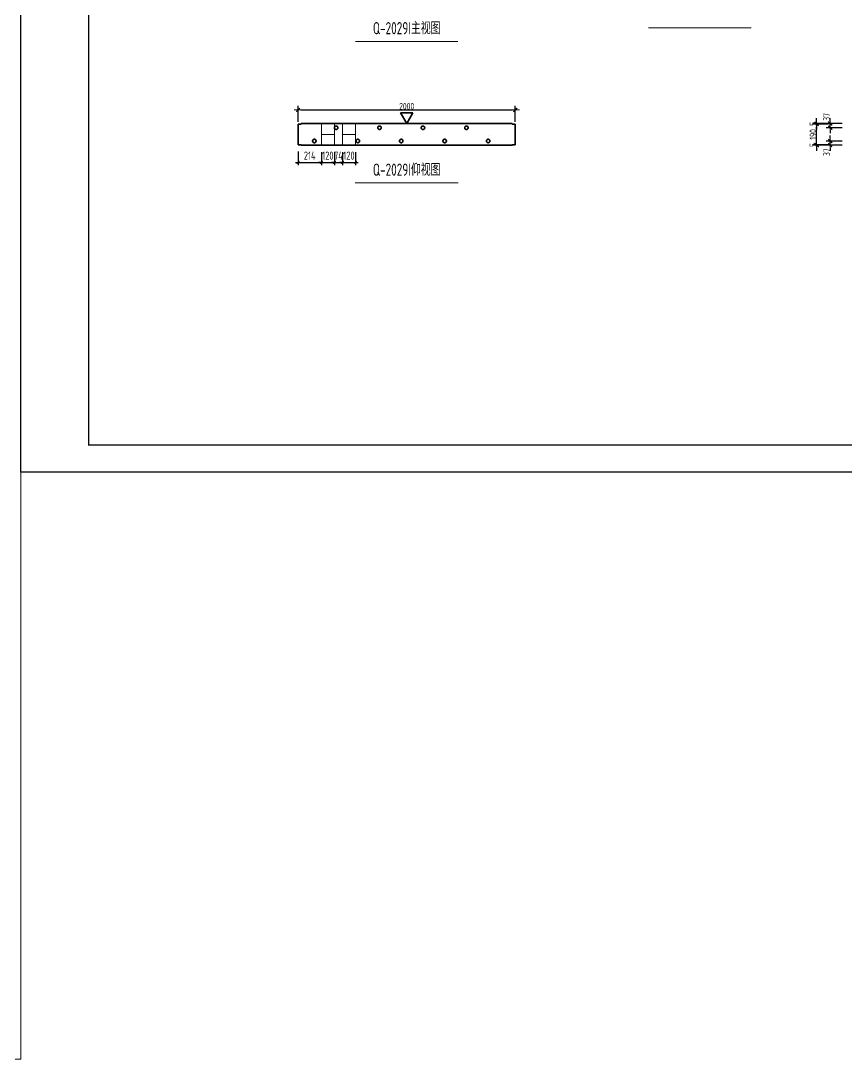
# Model space of a CAD drawing. Extents: x -85320 to 1679916, y -1321939 to 627.
# Drawn here: x 1617540 to 1647944, y -889482 to -851246 of the extents above; entities that cross this region are included whole.
import ezdxf
from ezdxf.enums import TextEntityAlignment as Align

# ---------------------------------------------------------------- set-up
doc = ezdxf.new("R2010")
doc.units = 0
doc.header["$LTSCALE"] = 1000
doc.linetypes.add('点划线', pattern=[1850, 1200, -300, 50, -300])
for name, color, linetype in [('BORDER', 7, 'Continuous'), ('手孔标注', 3, 'Continuous'), ('打印线框', 7, 'Continuous'), ('拉模', 7, 'Continuous')]:
    doc.layers.add(name, color=color, linetype=linetype)
for name, color, linetype, lineweight in [('手孔', 6, 'Continuous', 0), ('预制墙图名', 7, 'Continuous', 18), ('预制墙墙身水平筋', 130, 'Continuous', 18), ('预制墙详图孔洞', 9, '点划线', 18), ('预制墙详图标注', 3, 'Continuous', 18), ('预制墙详图轮廓', 3, 'Continuous', 35)]:
    doc.layers.add(name, color=color, linetype=linetype, lineweight=lineweight)
doc.styles.add('TSSD_Dimension', font='tssdeng.shx', dxfattribs={"width": 0.7, "bigfont": 'hztxt.shx'})
doc.styles.add('样式 1', font='yjkeng.shx', dxfattribs={"width": 0.7, "bigfont": 'yjkchn.shx'})
doc.styles.add('样式 2', font='yjkeng.shx', dxfattribs={"width": 0.7, "bigfont": 'yjkchn.shx'})
doc.dimstyles.new('标注', dxfattribs={"dimtxt": 300, "dimasz": 100, "dimexe": 100, "dimexo": 250, "dimgap": 100, "dimtad": 1, "dimdec": 0, "dimlfac": 0.25, "dimzin": 0, "dimdsep": 46, "dimtxsty": 'TSSD_Dimension', "dimblk": 'ARCHTICK', "dimcen": 0, "dimdle": 100, "dimclrt": 7, "dimadec": 0, "dimazin": 0, "dimtfac": 1, "dimtdec": 0, "dimtix": 1, "dimtmove": 2, "dimatfit": 3, "dimfxl": 1, "dimtolj": 1, "dimtzin": 0, "dimarcsym": 0})
doc.dimstyles.new('盈建科结构', dxfattribs={"dimscale": 100, "dimtxt": 2.5, "dimasz": 1, "dimexe": 1.5, "dimexo": 0.625, "dimgap": 0.1, "dimtad": 1, "dimdec": 0, "dimrnd": 1, "dimzin": 0, "dimdsep": 46, "dimtxsty": '样式 1', "dimblk": '_yjkbk', "dimblk1": 'ARCHTICK', "dimblk2": 'ARCHTICK', "dimcen": 0.09, "dimadec": 0, "dimazin": 0, "dimtfac": 1, "dimtdec": 4, "dimtix": 1, "dimtmove": 2, "dimatfit": 3, "dimfxl": 1, "dimtolj": 1, "dimtzin": 0, "dimarcsym": 0})

# ---------------------------------------------------------------- blocks, each defined once
blk = doc.blocks.new('_yjkbk')
blk.add_line((-1, 0), (1.5, 0))
blk.add_lwpolyline([(-0.7, -0.7, 0.5, 0.5, 0), (0.7, 0.7, 0.5, 0.5, 0)], format="xyseb")
blk = doc.blocks.new('*D1759')
at = {"layer": 'Defpoints', "color": 0, "transparency": 16777216}
for p in [(1635754, -854529), (1627754, -855029), (1635754, -855029)]:
    blk.add_point(p, dxfattribs=at)
at = {"layer": '预制墙详图标注', "color": 0, "lineweight": -2, "transparency": 16777216}
for p, q in [((1627754, -854966), (1627754, -854379)), ((1627854, -854529), (1635654, -854529)), ((1635754, -854966), (1635754, -854379))]:
    blk.add_line(p, q, dxfattribs=at)
at = {"layer": '预制墙详图标注', "color": 0, "lineweight": -2, "transparency": 16777216, "xscale": 100, "yscale": 100, "zscale": 100, "rotation": 180}
blk.add_blockref('_yjkbk', (1627754, -854529), dxfattribs=at)
at = {"layer": '预制墙详图标注', "color": 0, "lineweight": -2, "transparency": 16777216, "xscale": 100, "yscale": 100, "zscale": 100}
blk.add_blockref('_yjkbk', (1635754, -854529), dxfattribs=at)
at = {"layer": '预制墙详图标注', "color": 0, "transparency": 16777216, "insert": (1631754, -854519), "char_height": 250, "attachment_point": 8, "style": '样式 1'}
blk.add_mtext('\\A1;2000', dxfattribs=at)
blk = doc.blocks.new('_ArchTick')
at = {"color": 0, "linetype": 'ByBlock', "const_width": 0.4}
blk.add_lwpolyline([(-0.5, -0.5), (0.5, 0.5)], dxfattribs=at)
blk = doc.blocks.new('*D1998')
at = {"layer": 'Defpoints', "color": 0, "transparency": 16777216}
for p in [(1627754, -855809), (1628611, -855829), (1628611, -856460)]:
    blk.add_point(p, dxfattribs=at)
at = {"layer": '手孔标注', "color": 0, "lineweight": -2, "transparency": 16777216}
for p, q in [((1627754, -856059), (1627754, -856560)), ((1628611, -856079), (1628611, -856560)), ((1627654, -856460), (1628711, -856460))]:
    blk.add_line(p, q, dxfattribs=at)
at = {"layer": '手孔标注', "color": 0, "lineweight": -2, "transparency": 16777216, "xscale": 100, "yscale": 100, "zscale": 100, "rotation": 180}
blk.add_blockref('_ArchTick', (1627754, -856460), dxfattribs=at)
at = {"layer": '手孔标注', "color": 0, "lineweight": -2, "transparency": 16777216, "xscale": 100, "yscale": 100, "zscale": 100}
blk.add_blockref('_ArchTick', (1628611, -856460), dxfattribs=at)
at = {"layer": '手孔标注', "color": 7, "lineweight": 0, "transparency": 16777216, "insert": (1628182, -856210), "char_height": 300, "attachment_point": 5, "style": 'TSSD_Dimension'}
blk.add_mtext('\\A1;214', dxfattribs=at)
blk = doc.blocks.new('*D1999')
at = {"layer": 'Defpoints', "color": 0, "transparency": 16777216}
for p in [(1628611, -855829), (1629091, -855829), (1629091, -856460)]:
    blk.add_point(p, dxfattribs=at)
at = {"layer": '手孔标注', "color": 0, "lineweight": -2, "transparency": 16777216}
for p, q in [((1628611, -856079), (1628611, -856560)), ((1629091, -856079), (1629091, -856560)), ((1628611, -856460), (1628511, -856460)), ((1628611, -856460), (1629091, -856460)), ((1629091, -856460), (1629191, -856460))]:
    blk.add_line(p, q, dxfattribs=at)
at = {"layer": '手孔标注', "color": 0, "lineweight": -2, "transparency": 16777216, "xscale": 100, "yscale": 100, "zscale": 100}
blk.add_blockref('_ArchTick', (1628611, -856460), dxfattribs=at)
at = {"layer": '手孔标注', "color": 0, "lineweight": -2, "transparency": 16777216, "xscale": 100, "yscale": 100, "zscale": 100, "rotation": 180}
blk.add_blockref('_ArchTick', (1629091, -856460), dxfattribs=at)
at = {"layer": '手孔标注', "color": 7, "lineweight": 0, "transparency": 16777216, "insert": (1628851, -856210), "char_height": 300, "attachment_point": 5, "style": 'TSSD_Dimension'}
blk.add_mtext('\\A1;120', dxfattribs=at)
blk = doc.blocks.new('*D2000')
at = {"layer": 'Defpoints', "color": 0, "transparency": 16777216}
for p in [(1629091, -855829), (1629387, -855829), (1629387, -856460)]:
    blk.add_point(p, dxfattribs=at)
at = {"layer": '手孔标注', "color": 0, "lineweight": -2, "transparency": 16777216}
for p, q in [((1629091, -856079), (1629091, -856560)), ((1629387, -856079), (1629387, -856560)), ((1629091, -856460), (1628991, -856460)), ((1629091, -856460), (1629387, -856460)), ((1629387, -856460), (1629487, -856460))]:
    blk.add_line(p, q, dxfattribs=at)
at = {"layer": '手孔标注', "color": 0, "lineweight": -2, "transparency": 16777216, "xscale": 100, "yscale": 100, "zscale": 100}
blk.add_blockref('_ArchTick', (1629091, -856460), dxfattribs=at)
at = {"layer": '手孔标注', "color": 0, "lineweight": -2, "transparency": 16777216, "xscale": 100, "yscale": 100, "zscale": 100, "rotation": 180}
blk.add_blockref('_ArchTick', (1629387, -856460), dxfattribs=at)
at = {"layer": '手孔标注', "color": 7, "lineweight": 0, "transparency": 16777216, "insert": (1629239, -856210), "char_height": 300, "attachment_point": 5, "style": 'TSSD_Dimension'}
blk.add_mtext('\\A1;74', dxfattribs=at)
blk = doc.blocks.new('*D2001')
at = {"layer": 'Defpoints', "color": 0, "transparency": 16777216}
for p in [(1629387, -855829), (1629867, -855829), (1629867, -856460)]:
    blk.add_point(p, dxfattribs=at)
at = {"layer": '手孔标注', "color": 0, "lineweight": -2, "transparency": 16777216}
for p, q in [((1629387, -856079), (1629387, -856560)), ((1629867, -856079), (1629867, -856560)), ((1629387, -856460), (1629287, -856460)), ((1629387, -856460), (1629867, -856460)), ((1629867, -856460), (1629967, -856460))]:
    blk.add_line(p, q, dxfattribs=at)
at = {"layer": '手孔标注', "color": 0, "lineweight": -2, "transparency": 16777216, "xscale": 100, "yscale": 100, "zscale": 100}
blk.add_blockref('_ArchTick', (1629387, -856460), dxfattribs=at)
at = {"layer": '手孔标注', "color": 0, "lineweight": -2, "transparency": 16777216, "xscale": 100, "yscale": 100, "zscale": 100, "rotation": 180}
blk.add_blockref('_ArchTick', (1629867, -856460), dxfattribs=at)
at = {"layer": '手孔标注', "color": 7, "lineweight": 0, "transparency": 16777216, "insert": (1629627, -856210), "char_height": 300, "attachment_point": 5, "style": 'TSSD_Dimension'}
blk.add_mtext('\\A1;120', dxfattribs=at)
blk = doc.blocks.new('图框1')
at = {"layer": 'BORDER', "const_width": 50}
blk.add_lwpolyline([(1377779, -823089), (1377779, -783089), (1433679, -783089), (1433679, -823089)], close=True, dxfattribs=at)
blk = doc.blocks.new('*D3146')
at = {"layer": 'Defpoints', "color": 0, "transparency": 16777216}
for p in [(1647354, -855673), (1647854, -855673), (1647854, -855829)]:
    blk.add_point(p, dxfattribs=at)
at = {"layer": '预制墙详图标注', "color": 0, "lineweight": -2, "transparency": 16777216}
for p, q in [((1647791, -855673), (1647204, -855673)), ((1647354, -855573), (1647354, -855473)), ((1647354, -855829), (1647354, -855673)), ((1647791, -855829), (1647204, -855829)), ((1647354, -855929), (1647354, -856029))]:
    blk.add_line(p, q, dxfattribs=at)
at = {"layer": '预制墙详图标注', "color": 0, "lineweight": -2, "transparency": 16777216, "xscale": 100, "yscale": 100, "zscale": 100}
for p, rotation in [((1647354, -855673), 270), ((1647354, -855829), 90)]:
    blk.add_blockref('_yjkbk', p, dxfattribs=dict(at, rotation=rotation))
at = {"layer": '预制墙详图标注', "color": 0, "transparency": 16777216, "insert": (1647344, -856085), "char_height": 250, "attachment_point": 8, "rotation": 90, "style": '样式 1'}
blk.add_mtext('\\A1;37', dxfattribs=at)
blk = doc.blocks.new('*D3147')
at = {"layer": 'Defpoints', "color": 0, "transparency": 16777216}
for p in [(1647354, -855029), (1647854, -855029), (1647854, -855185)]:
    blk.add_point(p, dxfattribs=at)
at = {"layer": '预制墙详图标注', "color": 0, "lineweight": -2, "transparency": 16777216}
for p, q in [((1647354, -854929), (1647354, -854829)), ((1647791, -855029), (1647204, -855029)), ((1647791, -855185), (1647204, -855185)), ((1647354, -855185), (1647354, -855029)), ((1647354, -855285), (1647354, -855385))]:
    blk.add_line(p, q, dxfattribs=at)
at = {"layer": '预制墙详图标注', "color": 0, "lineweight": -2, "transparency": 16777216, "xscale": 100, "yscale": 100, "zscale": 100}
for p, rotation in [((1647354, -855029), 270), ((1647354, -855185), 90)]:
    blk.add_blockref('_yjkbk', p, dxfattribs=dict(at, rotation=rotation))
at = {"layer": '预制墙详图标注', "color": 0, "transparency": 16777216, "insert": (1647344, -854787), "char_height": 250, "attachment_point": 8, "rotation": 90, "style": '样式 1'}
blk.add_mtext('\\A1;37', dxfattribs=at)
blk = doc.blocks.new('*D3148')
at = {"layer": 'Defpoints', "color": 0, "transparency": 16777216}
for p in [(1646854, -855049), (1647354, -855049), (1647354, -855809)]:
    blk.add_point(p, dxfattribs=at)
at = {"layer": '预制墙详图标注', "color": 0, "lineweight": -2, "transparency": 16777216}
for p, q in [((1647291, -855049), (1646704, -855049)), ((1646854, -855709), (1646854, -855149)), ((1647291, -855809), (1646704, -855809))]:
    blk.add_line(p, q, dxfattribs=at)
at = {"layer": '预制墙详图标注', "color": 0, "lineweight": -2, "transparency": 16777216, "xscale": 100, "yscale": 100, "zscale": 100}
for p, rotation in [((1646854, -855049), 90), ((1646854, -855809), 270)]:
    blk.add_blockref('_yjkbk', p, dxfattribs=dict(at, rotation=rotation))
at = {"layer": '预制墙详图标注', "color": 0, "transparency": 16777216, "insert": (1646844, -855429), "char_height": 250, "attachment_point": 8, "rotation": 90, "style": '样式 1'}
blk.add_mtext('\\A1;190', dxfattribs=at)
blk = doc.blocks.new('*D3149')
at = {"layer": 'Defpoints', "color": 0, "transparency": 16777216}
for p in [(1646854, -855029), (1647354, -855029), (1647354, -855049)]:
    blk.add_point(p, dxfattribs=at)
at = {"layer": '预制墙详图标注', "color": 0, "lineweight": -2, "transparency": 16777216}
for p, q in [((1646854, -854929), (1646854, -854829)), ((1647291, -855029), (1646704, -855029)), ((1647291, -855049), (1646704, -855049)), ((1646854, -855049), (1646854, -855029)), ((1646854, -855149), (1646854, -855249))]:
    blk.add_line(p, q, dxfattribs=at)
at = {"layer": '预制墙详图标注', "color": 0, "lineweight": -2, "transparency": 16777216, "xscale": 100, "yscale": 100, "zscale": 100}
for p, rotation in [((1646854, -855049), 90), ((1646854, -855029), 270)]:
    blk.add_blockref('_yjkbk', p, dxfattribs=dict(at, rotation=rotation))
at = {"layer": '预制墙详图标注', "color": 0, "transparency": 16777216, "insert": (1646844, -855039), "char_height": 250, "attachment_point": 8, "rotation": 90, "style": '样式 1'}
blk.add_mtext('\\A1;5', dxfattribs=at)
blk = doc.blocks.new('*D3150')
at = {"layer": 'Defpoints', "color": 0, "transparency": 16777216}
for p in [(1646854, -855809), (1647354, -855809), (1647354, -855829)]:
    blk.add_point(p, dxfattribs=at)
at = {"layer": '预制墙详图标注', "color": 0, "lineweight": -2, "transparency": 16777216}
for p, q in [((1646854, -855709), (1646854, -855609)), ((1647291, -855809), (1646704, -855809)), ((1647291, -855829), (1646704, -855829)), ((1646854, -855829), (1646854, -855809)), ((1646854, -855929), (1646854, -856029))]:
    blk.add_line(p, q, dxfattribs=at)
at = {"layer": '预制墙详图标注', "color": 0, "lineweight": -2, "transparency": 16777216, "xscale": 100, "yscale": 100, "zscale": 100}
for p, rotation in [((1646854, -855829), 90), ((1646854, -855809), 270)]:
    blk.add_blockref('_yjkbk', p, dxfattribs=dict(at, rotation=rotation))
at = {"layer": '预制墙详图标注', "color": 0, "transparency": 16777216, "insert": (1646844, -855819), "char_height": 250, "attachment_point": 8, "rotation": 90, "style": '样式 1'}
blk.add_mtext('\\A1;5', dxfattribs=at)

msp = doc.modelspace()

# ---------------------------------------------------------------- linework, layer by layer
at = {"layer": '手孔', "color": 6}
for points in [[(1628611.29, -855028.635), (1629091.29, -855028.635), (1629091.29, -855428.635), (1628611.29, -855428.635)], [(1629386.592, -855028.635), (1629866.592, -855028.635), (1629866.592, -855428.635), (1629386.592, -855428.635)], [(1628611.29, -855828.635), (1629091.29, -855828.635), (1629091.29, -855428.635), (1628611.29, -855428.635)], [(1629386.592, -855828.635), (1629866.592, -855828.635), (1629866.592, -855428.635), (1629386.592, -855428.635)]]:
    msp.add_lwpolyline(points, close=True, dxfattribs=at)
at = {"layer": '打印线框', "color": 1}
msp.add_lwpolyline([(1617539.787, -867870.959), (1617539.787, -825870.959), (1676939.787, -825870.959), (1676939.787, -867870.959)], close=True, dxfattribs=at)
at = {"layer": '预制墙图名', "lineweight": 18}
for p, q in [((1640665.609, -851507.313), (1644441.765, -851507.313)), ((1629866.79, -852007.313), (1633640.584, -852007.313)), ((1629860.884, -857217.313), (1633646.49, -857217.313))]:
    msp.add_line(p, q, dxfattribs=at)
at = {"layer": '预制墙墙身水平筋', "color": 4}
msp.add_lwpolyline([(1380116.859, -811851.87), (1617539.787, -811851.87), (1617539.787, -889482.118), (1380116.859, -889482.118)], close=True, dxfattribs=at)
at = {"layer": '预制墙详图孔洞', "lineweight": 35, "const_width": 0.18}
for points in [[(1628300.248, -855630.585), (1628477.687, -855405.089), (1628477.687, -855028.635), (1628613.687, -855028.635), (1628613.687, -855452.182), (1628407.126, -855714.686)], [(1629085.687, -855184.635), (1629085.687, -855028.635), (1629221.687, -855028.635), (1629221.687, -855184.635)], [(1629900.248, -855630.585), (1630077.687, -855405.089), (1630077.687, -855028.635), (1630213.687, -855028.635), (1630213.687, -855452.182), (1630007.126, -855714.686)], [(1630685.687, -855184.635), (1630685.687, -855028.635), (1630821.687, -855028.635), (1630821.687, -855184.635)], [(1631500.248, -855630.585), (1631677.687, -855405.089), (1631677.687, -855028.635), (1631813.687, -855028.635), (1631813.687, -855452.182), (1631607.126, -855714.686)], [(1632285.687, -855184.635), (1632285.687, -855028.635), (1632421.687, -855028.635), (1632421.687, -855184.635)], [(1633100.248, -855630.585), (1633277.687, -855405.089), (1633277.687, -855028.635), (1633413.687, -855028.635), (1633413.687, -855452.182), (1633207.126, -855714.686)], [(1633885.687, -855184.635), (1633885.687, -855028.635), (1634021.687, -855028.635), (1634021.687, -855184.635)], [(1634700.248, -855630.585), (1634877.687, -855405.089), (1634877.687, -855028.635), (1635013.687, -855028.635), (1635013.687, -855452.182), (1634807.126, -855714.686)]]:
    msp.add_lwpolyline(points, close=True, dxfattribs=at)
at = {"layer": '预制墙详图孔洞', "lineweight": 35}
for centre in [(1629153.687, -855184.635), (1630753.687, -855184.635), (1632353.687, -855184.635), (1633953.687, -855184.635), (1628353.687, -855672.635), (1629953.687, -855672.635), (1631553.687, -855672.635), (1633153.687, -855672.635), (1634753.687, -855672.635)]:
    msp.add_circle(centre, 64, dxfattribs=at)
at = {"layer": '预制墙详图标注', "lineweight": 35}
for p, q in [((1631753.687, -855028.635), (1631528.687, -854638.924)), ((1631978.687, -854638.924), (1631528.687, -854638.924)), ((1631753.687, -855028.635), (1631978.687, -854638.924))]:
    msp.add_line(p, q, dxfattribs=at)
at = {"layer": '预制墙详图轮廓', "lineweight": 35}
for p, q in [((1627753.687, -855808.635), (1627753.687, -855048.635)), ((1627753.687, -855048.635), (1627873.687, -855048.635)), ((1627873.687, -855028.635), (1635633.687, -855028.635)), ((1627873.687, -855048.635), (1627873.687, -855028.635)), ((1635633.687, -855028.635), (1635633.687, -855048.635)), ((1635633.687, -855048.635), (1635753.687, -855048.635)), ((1635753.687, -855048.635), (1635753.687, -855808.635)), ((1627873.687, -855808.635), (1627753.687, -855808.635)), ((1627873.687, -855828.635), (1627873.687, -855808.635)), ((1627873.687, -855828.635), (1635633.687, -855828.635)), ((1635753.687, -855808.635), (1635633.687, -855808.635)), ((1635633.687, -855808.635), (1635633.687, -855828.635))]:
    msp.add_line(p, q, dxfattribs=at)

# ---------------------------------------------------------------- block references
at = {"layer": '拉模', "color": 3}
msp.add_blockref('图框1', (242260.838, -43782.264), dxfattribs=at)

# ---------------------------------------------------------------- texts
at = {"layer": '预制墙图名', "linetype": 'Continuous', "style": '样式 2', "width": 0.7}
for s, p in [('Q-2029I主视图', (1631753.687, -851878.635)), ('Q-2029I仰视图', (1631753.687, -857088.635))]:
    msp.add_text(s, height=450, dxfattribs=at).set_placement(p, align=Align.BOTTOM_CENTER)

# ---------------------------------------------------------------- dimensions: what is measured, and where the dimension line sits
at = {"layer": '手孔标注', "color": 3, "lineweight": 0}
for base, p1, p2, picture, middle in [((1628611.29, -856460.404), (1627753.687, -855808.635), (1628611.29, -855828.635), '*D1998', (1628182.489, -856210.404)), ((1629091.29, -856460.404), (1628611.29, -855828.635), (1629091.29, -855828.635), '*D1999', (1628851.29, -856210.404)), ((1629386.592, -856460.404), (1629091.29, -855828.635), (1629386.592, -855828.635), '*D2000', (1629238.941, -856210.404)), ((1629866.592, -856460.404), (1629386.592, -855828.635), (1629866.592, -855828.635), '*D2001', (1629626.592, -856210.404))]:
    dim = msp.add_linear_dim(base=base, p1=p1, p2=p2, dimstyle='标注', dxfattribs=at)
    dim.commit()
    dim.dimension.update_dxf_attribs({"geometry": picture, "text_midpoint": middle})
at = {"layer": '预制墙详图标注'}
for p1, p2, picture, middle in [((1627753.687, -855028.635), (1635753.687, -855028.635), '*D1759', (1631753.687, -854393.635)), ((1647353.687, -855048.635), (1647353.687, -855028.635), '*D3149', (1646718.687, -855038.635)), ((1647353.687, -855808.635), (1647353.687, -855048.635), '*D3148', (1646718.687, -855428.635)), ((1647353.687, -855828.635), (1647353.687, -855808.635), '*D3150', (1646718.687, -855818.635))]:
    dim = msp.add_aligned_dim(p1=p1, p2=p2, distance=500, dimstyle='盈建科结构', override={"dimscale": 100, "dimtxt": 2.5, "dimasz": 1, "dimexe": 1.5, "dimexo": 0.625, "dimgap": 0.1, "dimtad": 1, "dimlfac": 0.25, "dimrnd": 5, "dimdle": 0, "dimtix": 1, "dimfxlon": 0}, dxfattribs=at)
    dim.commit()
    dim.dimension.update_dxf_attribs({"geometry": picture, "text_midpoint": middle})
for base, p1, p2, picture, middle in [((1647353.687, -855028.635), (1647853.687, -855184.635), (1647853.687, -855028.635), '*D3147', (1647218.687, -854787.055)), ((1647353.687, -855672.635), (1647853.687, -855828.635), (1647853.687, -855672.635), '*D3146', (1647218.687, -856085.188))]:
    dim = msp.add_linear_dim(base=base, p1=p1, p2=p2, angle=90, text='37', dimstyle='盈建科结构', override={"dimlfac": 0.25, "dimrnd": 5}, dxfattribs=at)
    dim.commit()
    dim.dimension.update_dxf_attribs({"geometry": picture, "text_midpoint": middle, "dimtype": 161})

doc.saveas('drawing.dxf')
